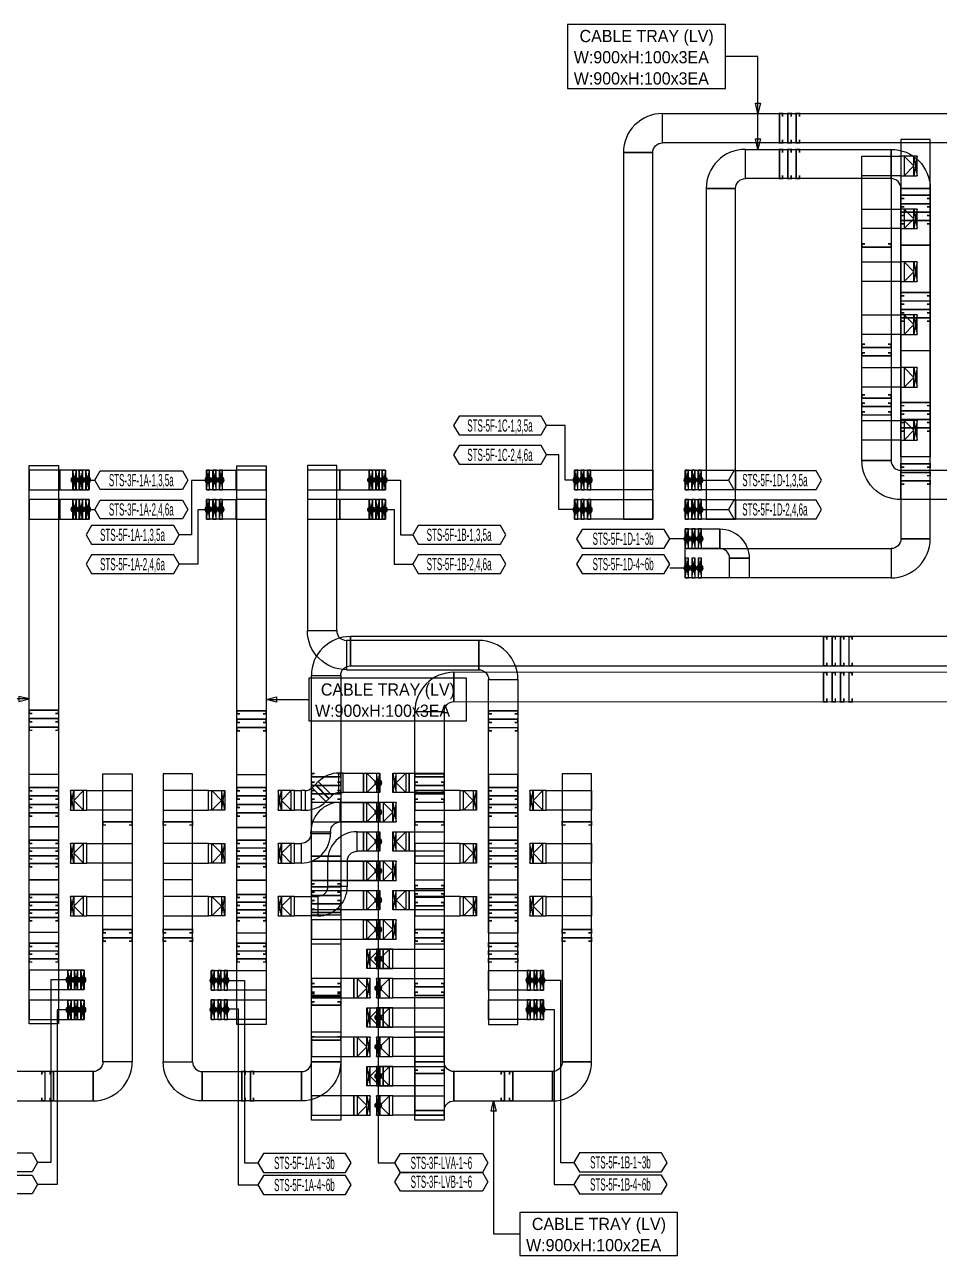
# Model space of a CAD drawing. Header units: millimetres. Extents: x 33932 to 374132, y 182625 to 847314.
# Drawn here: x 130976 to 159053, y 464664 to 502432 of the extents above; entities that cross this region are included whole.
import ezdxf
from ezdxf.enums import TextEntityAlignment as Align

# ---------------------------------------------------------------- set-up
doc = ezdxf.new("R2010")
doc.units = ezdxf.units.MM
doc.header["$LTSCALE"] = 150
for name, color, linetype in [('------00 Switch Gear_Number', 1, 'Continuous'), ('-----26 Electrical Cable Tray_HV_N', 30, 'Continuous'), ('-----26 Electrical Cable Tray_LV_STS1', 3, 'Continuous'), ('-----26 Electrical Cable Tray_LV_STS2', 2, 'Continuous'), ('-----26 Electrical Cable Tray_LV_STS3', 151, 'Continuous'), ('-----26 Electrical Cable Tray_LV_STSPDU_A', 181, 'Continuous'), ('-----26 Electrical Cable Tray_LV_STSPDU_B', 41, 'Continuous'), ('-----99 Cable Schedule', 2, 'Continuous')]:
    doc.layers.add(name, color=color, linetype=linetype)
doc.styles.add('ELEC', font='')
doc.styles.get('ELEC').set_extended_font_data('Dotum')

# ---------------------------------------------------------------- blocks, each defined once
blk = doc.blocks.new('A$C9a0ab699')
h = blk.add_hatch(color=0)
edge = h.paths.add_edge_path()
edge.add_arc((64, 64), 64, 720, 1080, ccw=False)
at = {"color": 0}
blk.add_circle((64, 64), 64, dxfattribs=at)
blk = doc.blocks.new('A$495596483691')
at = {"color": 0}
for p, q in [((100, 600), (0, 600)), ((0, 600), (0, 0)), ((500, 600), (100, 600)), ((500, 0), (500, 600)), ((0, 0), (100, 0)), ((100, 0), (500, 0))]:
    blk.add_line(p, q, dxfattribs=at)
at = {"color": 8}
for p, q in [((400, 300), (100, 600)), ((100, 600), (100, 0)), ((400, 0), (400, 600)), ((400, 600), (500, 0)), ((500, 600), (400, 0)), ((400, 300), (100, 0))]:
    blk.add_line(p, q, dxfattribs=at)
blk = doc.blocks.new('A$C67AE3E09')
at = {"layer": '-----26 Electrical Cable Tray_LV_STS3'}
for p, q in [((424, 850), (0, 425)), ((89, 337), (513, 761)), ((513, 761), (424, 850)), ((0, 425), (89, 337)), ((176, 125), (776, 125)), ((176, 125), (176, 0)), ((776, 0), (776, 125)), ((176, 0), (776, 0))]:
    blk.add_line(p, q, dxfattribs=at)
for radius, end in [(900, 44.9921), (300, 44.9385)]:
    blk.add_arc((-124, 125), radius, 0, end, dxfattribs=at)

msp = doc.modelspace()

# ---------------------------------------------------------------- linework, layer by layer
at = {"layer": '------00 Switch Gear_Number'}
for p, q in [((141829, 479165, 0), (141829, 467501, 0)), ((141829, 467501, 0), (142341, 467501, 0))]:
    msp.add_line(p, q, dxfattribs=at)
at = {"layer": '-----26 Electrical Cable Tray_HV_N', "color": 1}
msp.add_lwpolyline([(147638, 502432), (147638, 500467), (152484, 500467), (152484, 502432)], close=True, dxfattribs=at)
msp.add_lwpolyline([(153484, 499705), (153404, 500025), (153564, 500025), (153484, 499705), (153484, 501450), (152484, 501450)], dxfattribs=at)
at = {"layer": '-----26 Electrical Cable Tray_HV_N', "color": 1, "elevation": 0}
for points in [[(153484, 498605), (153404, 498925), (153564, 498925), (153484, 498605), (153484, 501450)], [(131116, 481738), (130796, 481818), (130796, 481658), (131116, 481738), (129810, 481738)], [(138392, 481721), (138712, 481801), (138712, 481641), (138392, 481721), (139697, 481721)], [(145372, 469405), (145452, 469085), (145292, 469085), (145372, 469405), (145372, 465321), (146174, 465321)]]:
    msp.add_lwpolyline(points, dxfattribs=at)
for points in [[(139697, 482378), (139697, 481063), (144543, 481063), (144543, 482378)], [(146174, 465979), (146174, 464664), (151020, 464664), (151020, 465979)]]:
    msp.add_lwpolyline(points, close=True, dxfattribs=at)
at = {"layer": '-----26 Electrical Cable Tray_LV_STS1', "elevation": 0}
for points in [[(150254, 498505), (150254, 498505, -0.414214), (150554, 498805), (150554, 498805), (150554, 499705, 0.414214), (149354, 498505)], [(150254, 498505), (150254, 498505, -0.414214), (150554, 498805), (150554, 498805), (150554, 499705, 0.414214), (149354, 498505)], [(150254, 498505), (150254, 498505, -0.414214), (150554, 498805), (150554, 498805), (150554, 499705, 0.414214), (149354, 498505)], [(152797, 497405), (152797, 497405, -0.414214), (153097, 497705), (153097, 497705), (153097, 498605, 0.414214), (151897, 497405)], [(152797, 497405), (152797, 497405, -0.414214), (153097, 497705), (153097, 497705), (153097, 498605, 0.414214), (151897, 497405)], [(152797, 497405), (152797, 497405, -0.414214), (153097, 497705), (153097, 497705), (153097, 498605, 0.414214), (151897, 497405)], [(157872, 497405), (157872, 497405, 0.414214), (157572, 497705), (157572, 497705), (157572, 498605, -0.414214), (158772, 497405)], [(157872, 497405), (157872, 497405, 0.414214), (157572, 497705), (157572, 497705), (157572, 498605, -0.414214), (158772, 497405)], [(157872, 497405), (157872, 497405, 0.414214), (157572, 497705), (157572, 497705), (157572, 498605, -0.414214), (158772, 497405)], [(140554, 483837), (140554, 483837, 0.414214), (140854, 483537), (140854, 483537), (140854, 482637, -0.414214), (139654, 483837)], [(140554, 483837), (140554, 483837, 0.414214), (140854, 483537), (140854, 483537), (140854, 482637, -0.414214), (139654, 483837)], [(140554, 483837), (140554, 483837, 0.414214), (140854, 483537), (140854, 483537), (140854, 482637, -0.414214), (139654, 483837)], [(144917, 482637), (144917, 482637, -0.414214), (145217, 482337), (145217, 482337), (146117, 482337, 0.414214), (144917, 483537)], [(144917, 482637), (144917, 482637, -0.414214), (145217, 482337), (145217, 482337), (146117, 482337, 0.414214), (144917, 483537)], [(144917, 482637), (144917, 482637, -0.414214), (145217, 482337), (145217, 482337), (146117, 482337, 0.414214), (144917, 483537)]]:
    msp.add_lwpolyline(points, format="xyb", close=True, dxfattribs=at)
at = {"layer": '-----26 Electrical Cable Tray_LV_STS1'}
msp.add_lwpolyline([(159309, 499705), (159309, 498805), (150554, 498805), (150554, 499705)], close=True, dxfattribs=at)
msp.add_lwpolyline([(159309, 499705), (159309, 498805), (150554, 498805), (150554, 499705)], close=True, dxfattribs=at)
msp.add_lwpolyline([(159309, 499705), (159309, 498805), (150554, 498805), (150554, 499705)], close=True, dxfattribs=at)
at = {"layer": '-----26 Electrical Cable Tray_LV_STS1', "ltscale": 7.5, "const_width": 50}
msp.add_lwpolyline([(154242, 499605), (154242, 499705), (154142, 499705), (154142, 498805), (154242, 498805), (154242, 498905)], dxfattribs=at)
at = {"layer": '-----26 Electrical Cable Tray_LV_STS1', "ltscale": 7.5, "const_width": 50, "elevation": 0}
for points in [[(154502, 499605), (154502, 499705), (154402, 499705), (154402, 498805), (154502, 498805), (154502, 498905)], [(154761, 499605), (154761, 499705), (154661, 499705), (154661, 498805), (154761, 498805), (154761, 498905)], [(154242, 498505), (154242, 498605), (154142, 498605), (154142, 497705), (154242, 497705), (154242, 497805)], [(154502, 498505), (154502, 498605), (154402, 498605), (154402, 497705), (154502, 497705), (154502, 497805)], [(154761, 498505), (154761, 498605), (154661, 498605), (154661, 497705), (154761, 497705), (154761, 497805)], [(158672, 497096), (158772, 497096), (158772, 497196), (157872, 497196), (157872, 497096), (157972, 497096)], [(158672, 496837), (158772, 496837), (158772, 496937), (157872, 496937), (157872, 496837), (157972, 496837)], [(158672, 496577), (158772, 496577), (158772, 496677), (157872, 496677), (157872, 496577), (157972, 496577)], [(158672, 494111), (158772, 494111), (158772, 494211), (157872, 494211), (157872, 494111), (157972, 494111)], [(158672, 493851), (158772, 493851), (158772, 493951), (157872, 493951), (157872, 493851), (157972, 493851)], [(158672, 490739), (158772, 490739), (158772, 490839), (157872, 490839), (157872, 490739), (157972, 490739)], [(131916, 481295), (132016, 481295), (132016, 481395), (131116, 481395), (131116, 481295), (131216, 481295)], [(138292, 481279), (138392, 481279), (138392, 481379), (137492, 481379), (137492, 481279), (137592, 481279)], [(146017, 481278), (146117, 481278), (146117, 481378), (145217, 481378), (145217, 481278), (145317, 481278)], [(131916, 481036), (132016, 481036), (132016, 481136), (131116, 481136), (131116, 481036), (131216, 481036)], [(131916, 480776), (132016, 480776), (132016, 480876), (131116, 480876), (131116, 480776), (131216, 480776)], [(138292, 481019), (138392, 481019), (138392, 481119), (137492, 481119), (137492, 481019), (137592, 481019)], [(138292, 480759), (138392, 480759), (138392, 480859), (137492, 480859), (137492, 480759), (137592, 480759)], [(146017, 481018), (146117, 481018), (146117, 481118), (145217, 481118), (145217, 481018), (145317, 481018)], [(146017, 480758), (146117, 480758), (146117, 480858), (145217, 480858), (145217, 480758), (145317, 480758)], [(131916, 478664), (132016, 478664), (132016, 478764), (131116, 478764), (131116, 478664), (131216, 478664)], [(131916, 478404), (132016, 478404), (132016, 478504), (131116, 478504), (131116, 478404), (131216, 478404)], [(138292, 478664), (138392, 478664), (138392, 478764), (137492, 478764), (137492, 478664), (137592, 478664)], [(138292, 478404), (138392, 478404), (138392, 478504), (137492, 478504), (137492, 478404), (137592, 478404)], [(146017, 478664), (146117, 478664), (146117, 478764), (145217, 478764), (145217, 478664), (145317, 478664)], [(146017, 478404), (146117, 478404), (146117, 478504), (145217, 478504), (145217, 478404), (145317, 478404)], [(131916, 478144), (132016, 478144), (132016, 478244), (131116, 478244), (131116, 478144), (131216, 478144)], [(138292, 478144), (138392, 478144), (138392, 478244), (137492, 478244), (137492, 478144), (137592, 478144)], [(146017, 478144), (146117, 478144), (146117, 478244), (145217, 478244), (145217, 478144), (145317, 478144)], [(131916, 476828), (132016, 476828), (132016, 476928), (131116, 476928), (131116, 476828), (131216, 476828)], [(131916, 476591), (132016, 476591), (132016, 476691), (131116, 476691), (131116, 476591), (131216, 476591)], [(138292, 476828), (138392, 476828), (138392, 476928), (137492, 476928), (137492, 476828), (137592, 476828)], [(138292, 476591), (138392, 476591), (138392, 476691), (137492, 476691), (137492, 476591), (137592, 476591)], [(146017, 476828), (146117, 476828), (146117, 476928), (145217, 476928), (145217, 476828), (145317, 476828)], [(146017, 476591), (146117, 476591), (146117, 476691), (145217, 476691), (145217, 476591), (145317, 476591)], [(131916, 474931), (132016, 474931), (132016, 475031), (131116, 475031), (131116, 474931), (131216, 474931)], [(138292, 474931), (138392, 474931), (138392, 475031), (137492, 475031), (137492, 474931), (137592, 474931)], [(146017, 474931), (146117, 474931), (146117, 475031), (145217, 475031), (145217, 474931), (145317, 474931)]]:
    msp.add_lwpolyline(points, dxfattribs=at)
at = {"layer": '-----26 Electrical Cable Tray_LV_STS1', "elevation": 0}
for points in [[(157572, 498605), (157572, 497705), (153097, 497705), (153097, 498605)], [(157572, 498605), (157572, 497705), (153097, 497705), (153097, 498605)], [(157572, 498605), (157572, 497705), (153097, 497705), (153097, 498605)], [(150254, 498505), (149354, 498505), (149354, 487255), (150254, 487255)], [(150254, 498505), (149354, 498505), (149354, 487255), (150254, 487255)], [(150254, 498505), (149354, 498505), (149354, 487255), (150254, 487255)], [(152797, 497405), (151897, 497405), (151897, 487255), (152797, 487255)], [(152797, 497405), (151897, 497405), (151897, 487255), (152797, 487255)], [(152797, 497405), (151897, 497405), (151897, 487255), (152797, 487255)], [(157872, 495665), (158772, 495665), (158772, 497405), (157872, 497405)], [(157872, 497405), (158772, 497405), (158772, 489173), (157872, 489173)], [(157872, 497405), (158772, 497405), (158772, 492417), (157872, 492417)], [(131116, 488905), (132016, 488905), (132016, 474570), (131116, 474570)], [(131116, 488905), (132016, 488905), (132016, 477814), (131116, 477814)], [(131116, 488905), (132016, 488905), (132016, 476192), (131116, 476192)], [(132054, 488155), (132054, 488755), (131116, 488755), (131116, 488155)], [(132054, 488155), (132054, 488755), (131116, 488755), (131116, 488155)], [(132054, 488155), (132054, 488755), (131116, 488755), (131116, 488155)], [(132954, 488155), (132954, 488755), (132054, 488755), (132054, 488155)], [(132754, 488155), (132754, 488755), (132054, 488755), (132054, 488155)], [(132554, 488155), (132554, 488755), (132054, 488755), (132054, 488155)], [(132454, 488155), (132454, 488755), (132554, 488755), (132554, 488155)], [(132654, 488155), (132654, 488755), (132754, 488755), (132754, 488155)], [(132854, 488155), (132854, 488755), (132954, 488755), (132954, 488155)], [(136554, 488155), (136554, 488755), (137454, 488755), (137454, 488155)], [(136654, 488155), (136654, 488755), (136554, 488755), (136554, 488155)], [(136854, 488155), (136854, 488755), (136754, 488755), (136754, 488155)], [(136754, 488155), (136754, 488755), (137454, 488755), (137454, 488155)], [(137054, 488155), (137054, 488755), (136954, 488755), (136954, 488155)], [(136954, 488155), (136954, 488755), (137454, 488755), (137454, 488155)], [(138392, 488155), (138392, 488755), (137454, 488755), (137454, 488155)], [(138392, 488155), (138392, 488755), (137454, 488755), (137454, 488155)], [(138392, 488155), (138392, 488755), (137454, 488755), (137454, 488155)], [(137492, 488888), (138392, 488888), (138392, 474554), (137492, 474554)], [(137492, 488888), (138392, 488888), (138392, 477798), (137492, 477798)], [(137492, 488888), (138392, 488888), (138392, 476176), (137492, 476176)], [(139654, 483837), (140554, 483837), (140554, 488905), (139654, 488905)], [(139654, 483837), (140554, 483837), (140554, 488905), (139654, 488905)], [(139654, 483837), (140554, 483837), (140554, 488905), (139654, 488905)], [(140654, 488155), (140654, 488755), (139654, 488755), (139654, 488155)], [(140654, 488155), (140654, 488755), (139654, 488755), (139654, 488155)], [(140654, 488155), (140654, 488755), (139654, 488755), (139654, 488155)], [(142054, 488155), (142054, 488755), (140654, 488755), (140654, 488155)], [(141854, 488155), (141854, 488755), (140654, 488755), (140654, 488155)], [(141654, 488155), (141654, 488755), (140654, 488755), (140654, 488155)], [(141554, 488155), (141554, 488755), (141654, 488755), (141654, 488155)], [(141754, 488155), (141754, 488755), (141854, 488755), (141854, 488155)], [(141954, 488155), (141954, 488755), (142054, 488755), (142054, 488155)], [(147854, 488155), (147854, 488755), (150254, 488755), (150254, 488155)], [(147954, 488155), (147954, 488755), (147854, 488755), (147854, 488155)], [(148154, 488155), (148154, 488755), (148054, 488755), (148054, 488155)], [(148054, 488155), (148054, 488755), (150254, 488755), (150254, 488155)], [(148354, 488155), (148354, 488755), (148254, 488755), (148254, 488155)], [(148254, 488155), (148254, 488755), (150254, 488755), (150254, 488155)], [(151254, 488155), (151254, 488755), (152797, 488755), (152797, 488155)], [(151354, 488155), (151354, 488755), (151254, 488755), (151254, 488155)], [(151554, 488155), (151554, 488755), (151454, 488755), (151454, 488155)], [(151454, 488155), (151454, 488755), (152797, 488755), (152797, 488155)], [(151754, 488155), (151754, 488755), (151654, 488755), (151654, 488155)], [(151654, 488155), (151654, 488755), (152797, 488755), (152797, 488155)], [(132054, 487255), (132054, 487855), (131116, 487855), (131116, 487255)], [(132054, 487255), (132054, 487855), (131116, 487855), (131116, 487255)], [(132054, 487255), (132054, 487855), (131116, 487855), (131116, 487255)], [(132954, 487255), (132954, 487855), (132054, 487855), (132054, 487255)], [(132754, 487255), (132754, 487855), (132054, 487855), (132054, 487255)], [(132554, 487255), (132554, 487855), (132054, 487855), (132054, 487255)], [(132454, 487255), (132454, 487855), (132554, 487855), (132554, 487255)], [(132654, 487255), (132654, 487855), (132754, 487855), (132754, 487255)], [(132854, 487255), (132854, 487855), (132954, 487855), (132954, 487255)], [(136554, 487255), (136554, 487855), (137454, 487855), (137454, 487255)], [(136654, 487255), (136654, 487855), (136554, 487855), (136554, 487255)], [(136854, 487255), (136854, 487855), (136754, 487855), (136754, 487255)], [(136754, 487255), (136754, 487855), (137454, 487855), (137454, 487255)], [(137054, 487255), (137054, 487855), (136954, 487855), (136954, 487255)], [(136954, 487255), (136954, 487855), (137454, 487855), (137454, 487255)], [(138392, 487255), (138392, 487855), (137454, 487855), (137454, 487255)], [(138392, 487255), (138392, 487855), (137454, 487855), (137454, 487255)], [(138392, 487255), (138392, 487855), (137454, 487855), (137454, 487255)], [(140654, 487255), (140654, 487855), (139654, 487855), (139654, 487255)], [(140654, 487255), (140654, 487855), (139654, 487855), (139654, 487255)], [(140654, 487255), (140654, 487855), (139654, 487855), (139654, 487255)], [(142054, 487255), (142054, 487855), (140654, 487855), (140654, 487255)], [(141854, 487255), (141854, 487855), (140654, 487855), (140654, 487255)], [(141654, 487255), (141654, 487855), (140654, 487855), (140654, 487255)], [(141554, 487255), (141554, 487855), (141654, 487855), (141654, 487255)], [(141754, 487255), (141754, 487855), (141854, 487855), (141854, 487255)], [(141954, 487255), (141954, 487855), (142054, 487855), (142054, 487255)], [(147854, 487255), (147854, 487855), (150254, 487855), (150254, 487255)], [(147954, 487255), (147954, 487855), (147854, 487855), (147854, 487255)], [(148154, 487255), (148154, 487855), (148054, 487855), (148054, 487255)], [(148054, 487255), (148054, 487855), (150254, 487855), (150254, 487255)], [(148354, 487255), (148354, 487855), (148254, 487855), (148254, 487255)], [(148254, 487255), (148254, 487855), (150254, 487855), (150254, 487255)], [(151254, 487255), (151254, 487855), (152797, 487855), (152797, 487255)], [(151354, 487255), (151354, 487855), (151254, 487855), (151254, 487255)], [(151554, 487255), (151554, 487855), (151454, 487855), (151454, 487255)], [(151454, 487255), (151454, 487855), (152797, 487855), (152797, 487255)], [(151754, 487255), (151754, 487855), (151654, 487855), (151654, 487255)], [(151654, 487255), (151654, 487855), (152797, 487855), (152797, 487255)], [(140854, 483537), (140854, 482637), (144917, 482637), (144917, 483537)], [(140854, 483537), (140854, 482637), (144917, 482637), (144917, 483537)], [(140854, 483537), (140854, 482637), (144917, 482637), (144917, 483537)], [(145217, 482337), (146117, 482337), (146117, 474553), (145217, 474553)], [(145217, 482337), (146117, 482337), (146117, 477797), (145217, 477797)], [(145217, 482337), (146117, 482337), (146117, 476175), (145217, 476175)]]:
    msp.add_lwpolyline(points, close=True, dxfattribs=at)
for points in [[(132554, 488155), (132454, 488755)], [(132554, 488755), (132454, 488155)], [(132754, 488155), (132654, 488755)], [(132754, 488755), (132654, 488155)], [(132954, 488155), (132854, 488755)], [(132954, 488755), (132854, 488155)], [(136554, 488155), (136654, 488755)], [(136554, 488755), (136654, 488155)], [(136754, 488155), (136854, 488755)], [(136754, 488755), (136854, 488155)], [(136954, 488155), (137054, 488755)], [(136954, 488755), (137054, 488155)], [(141654, 488155), (141554, 488755)], [(141654, 488755), (141554, 488155)], [(141854, 488155), (141754, 488755)], [(141854, 488755), (141754, 488155)], [(142054, 488155), (141954, 488755)], [(142054, 488755), (141954, 488155)], [(147854, 488155), (147954, 488755)], [(147854, 488755), (147954, 488155)], [(148054, 488155), (148154, 488755)], [(148054, 488755), (148154, 488155)], [(148254, 488155), (148354, 488755)], [(148254, 488755), (148354, 488155)], [(151254, 488155), (151354, 488755)], [(151254, 488755), (151354, 488155)], [(151454, 488155), (151554, 488755)], [(151454, 488755), (151554, 488155)], [(151654, 488155), (151754, 488755)], [(151654, 488755), (151754, 488155)], [(132554, 487255), (132454, 487855)], [(132554, 487855), (132454, 487255)], [(132754, 487255), (132654, 487855)], [(132754, 487855), (132654, 487255)], [(132954, 487255), (132854, 487855)], [(132954, 487855), (132854, 487255)], [(136554, 487255), (136654, 487855)], [(136554, 487855), (136654, 487255)], [(136754, 487255), (136854, 487855)], [(136754, 487855), (136854, 487255)], [(136954, 487255), (137054, 487855)], [(136954, 487855), (137054, 487255)], [(141654, 487255), (141554, 487855)], [(141654, 487855), (141554, 487255)], [(141854, 487255), (141754, 487855)], [(141854, 487855), (141754, 487255)], [(142054, 487255), (141954, 487855)], [(142054, 487855), (141954, 487255)], [(147854, 487255), (147954, 487855)], [(147854, 487855), (147954, 487255)], [(148054, 487255), (148154, 487855)], [(148054, 487855), (148154, 487255)], [(148254, 487255), (148354, 487855)], [(148254, 487855), (148354, 487255)], [(151254, 487255), (151354, 487855)], [(151254, 487855), (151354, 487255)], [(151454, 487255), (151554, 487855)], [(151454, 487855), (151554, 487255)], [(151654, 487255), (151754, 487855)], [(151654, 487855), (151754, 487255)]]:
    msp.add_lwpolyline(points, dxfattribs=at)
at = {"layer": '-----26 Electrical Cable Tray_LV_STS2', "elevation": 0}
for points in [[(157872, 486655), (158772, 486655), (158772, 498905), (157872, 498905)], [(157872, 486655), (158772, 486655), (158772, 495661), (157872, 495661)], [(157872, 486655), (158772, 486655), (158772, 492417), (157872, 492417)], [(151254, 486955), (152315, 486955), (152315, 486355), (151254, 486355)], [(151354, 486355), (151354, 486955), (151254, 486955), (151254, 486355)], [(151254, 486955), (152315, 486955), (152315, 486355), (151254, 486355)], [(151254, 486955), (152315, 486955), (152315, 486355), (151254, 486355)], [(151554, 486355), (151554, 486955), (151454, 486955), (151454, 486355)], [(151754, 486355), (151754, 486955), (151654, 486955), (151654, 486355)], [(157572, 486355), (157572, 485455), (151254, 485455), (151254, 486355)], [(157572, 486355), (157572, 485455), (151254, 485455), (151254, 486355)], [(157572, 486355), (157572, 485455), (151254, 485455), (151254, 486355)], [(151354, 485455), (151354, 486055), (151254, 486055), (151254, 485455)], [(151554, 485455), (151554, 486055), (151454, 486055), (151454, 485455)], [(151754, 485455), (151754, 486055), (151654, 486055), (151654, 485455)], [(152615, 485455), (152615, 486055), (153215, 486055), (153215, 485455)], [(152615, 485455), (152615, 486055), (153215, 486055), (153215, 485455)], [(152615, 485455), (152615, 486055), (153215, 486055), (153215, 485455)], [(131116, 479436), (132016, 479436), (132016, 471769), (131116, 471769)], [(137492, 479420), (138392, 479420), (138392, 471752), (137492, 471752)], [(146117, 479420), (145217, 479420), (145217, 471752), (146117, 471752)], [(131116, 477814), (132016, 477814), (132016, 471770), (131116, 471770)], [(137492, 477798), (138392, 477798), (138392, 471754), (137492, 471754)], [(146117, 477798), (145217, 477798), (145217, 471754), (146117, 471754)], [(131116, 476192), (132016, 476192), (132016, 471769), (131116, 471769)], [(137492, 476176), (138392, 476176), (138392, 471752), (137492, 471752)], [(146117, 476176), (145217, 476176), (145217, 471752), (146117, 471752)], [(132803, 473420), (131116, 473420), (131116, 472820), (132803, 472820)], [(132303, 472820), (132303, 473420), (132403, 473420), (132403, 472820)], [(132503, 472820), (132503, 473420), (132603, 473420), (132603, 472820)], [(132703, 472820), (132703, 473420), (132803, 473420), (132803, 472820)], [(136705, 473404), (138392, 473404), (138392, 472804), (136705, 472804)], [(136805, 472804), (136805, 473404), (136705, 473404), (136705, 472804)], [(137005, 472804), (137005, 473404), (136905, 473404), (136905, 472804)], [(137205, 472804), (137205, 473404), (137105, 473404), (137105, 472804)], [(146904, 472805), (145217, 472805), (145217, 473405), (146904, 473405)], [(146504, 472805), (146504, 473405), (146404, 473405), (146404, 472805)], [(146704, 472805), (146704, 473405), (146604, 473405), (146604, 472805)], [(146904, 472805), (146904, 473405), (146804, 473405), (146804, 472805)], [(132803, 472498), (131116, 472498), (131116, 471898), (132803, 471898)], [(132303, 471898), (132303, 472498), (132403, 472498), (132403, 471898)], [(132503, 471898), (132503, 472498), (132603, 472498), (132603, 471898)], [(132703, 471898), (132703, 472498), (132803, 472498), (132803, 471898)], [(136705, 472504), (138392, 472504), (138392, 471904), (136705, 471904)], [(136805, 471904), (136805, 472504), (136705, 472504), (136705, 471904)], [(137005, 471904), (137005, 472504), (136905, 472504), (136905, 471904)], [(137205, 471904), (137205, 472504), (137105, 472504), (137105, 471904)], [(146904, 471905), (145217, 471905), (145217, 472505), (146904, 472505)], [(146504, 471905), (146504, 472505), (146404, 472505), (146404, 471905)], [(146704, 471905), (146704, 472505), (146604, 472505), (146604, 471905)], [(146904, 471905), (146904, 472505), (146804, 472505), (146804, 471905)]]:
    msp.add_lwpolyline(points, close=True, dxfattribs=at)
at = {"layer": '-----26 Electrical Cable Tray_LV_STS2', "ltscale": 7.5, "const_width": 50, "elevation": 0}
for points in [[(157972, 496317), (157872, 496317), (157872, 496417), (158772, 496417), (158772, 496317), (158672, 496317)], [(157972, 493591), (157872, 493591), (157872, 493691), (158772, 493691), (158772, 493591), (158672, 493591)], [(157972, 493332), (157872, 493332), (157872, 493432), (158772, 493432), (158772, 493332), (158672, 493332)], [(157972, 490479), (157872, 490479), (157872, 490579), (158772, 490579), (158772, 490479), (158672, 490479)], [(157972, 490219), (157872, 490219), (157872, 490319), (158772, 490319), (158772, 490219), (158672, 490219)], [(157972, 489959), (157872, 489959), (157872, 490059), (158772, 490059), (158772, 489959), (158672, 489959)], [(157972, 488851), (157872, 488851), (157872, 488951), (158772, 488951), (158772, 488851), (158672, 488851)], [(157972, 488591), (157872, 488591), (157872, 488691), (158772, 488691), (158772, 488591), (158672, 488591)], [(157972, 488331), (157872, 488331), (157872, 488431), (158772, 488431), (158772, 488331), (158672, 488331)], [(131916, 478924), (132016, 478924), (132016, 479024), (131116, 479024), (131116, 478924), (131216, 478924)], [(138292, 478924), (138392, 478924), (138392, 479024), (137492, 479024), (137492, 478924), (137592, 478924)], [(146017, 478924), (146117, 478924), (146117, 479024), (145217, 479024), (145217, 478924), (145317, 478924)], [(131916, 477302), (132016, 477302), (132016, 477402), (131116, 477402), (131116, 477302), (131216, 477302)], [(138292, 477302), (138392, 477302), (138392, 477402), (137492, 477402), (137492, 477302), (137592, 477302)], [(146017, 477302), (146117, 477302), (146117, 477402), (145217, 477402), (145217, 477302), (145317, 477302)], [(131916, 477065), (132016, 477065), (132016, 477165), (131116, 477165), (131116, 477065), (131216, 477065)], [(138292, 477065), (138392, 477065), (138392, 477165), (137492, 477165), (137492, 477065), (137592, 477065)], [(146017, 477065), (146117, 477065), (146117, 477165), (145217, 477165), (145217, 477065), (145317, 477065)], [(131916, 475642), (132016, 475642), (132016, 475742), (131116, 475742), (131116, 475642), (131216, 475642)], [(131916, 475405), (132016, 475405), (132016, 475505), (131116, 475505), (131116, 475405), (131216, 475405)], [(138292, 475642), (138392, 475642), (138392, 475742), (137492, 475742), (137492, 475642), (137592, 475642)], [(138292, 475405), (138392, 475405), (138392, 475505), (137492, 475505), (137492, 475405), (137592, 475405)], [(146017, 475642), (146117, 475642), (146117, 475742), (145217, 475742), (145217, 475642), (145317, 475642)], [(146017, 475405), (146117, 475405), (146117, 475505), (145217, 475505), (145217, 475405), (145317, 475405)], [(131916, 475168), (132016, 475168), (132016, 475268), (131116, 475268), (131116, 475168), (131216, 475168)], [(138292, 475168), (138392, 475168), (138392, 475268), (137492, 475268), (137492, 475168), (137592, 475168)], [(146017, 475168), (146117, 475168), (146117, 475268), (145217, 475268), (145217, 475168), (145317, 475168)], [(131916, 474141), (132016, 474141), (132016, 474241), (131116, 474241), (131116, 474141), (131216, 474141)], [(131916, 473904), (132016, 473904), (132016, 474004), (131116, 474004), (131116, 473904), (131216, 473904)], [(138292, 474141), (138392, 474141), (138392, 474241), (137492, 474241), (137492, 474141), (137592, 474141)], [(138292, 473904), (138392, 473904), (138392, 474004), (137492, 474004), (137492, 473904), (137592, 473904)], [(146017, 474141), (146117, 474141), (146117, 474241), (145217, 474241), (145217, 474141), (145317, 474141)], [(146017, 473904), (146117, 473904), (146117, 474004), (145217, 474004), (145217, 473904), (145317, 473904)], [(131916, 473667), (132016, 473667), (132016, 473767), (131116, 473767), (131116, 473667), (131216, 473667)], [(138292, 473667), (138392, 473667), (138392, 473767), (137492, 473767), (137492, 473667), (137592, 473667)], [(146017, 473667), (146117, 473667), (146117, 473767), (145217, 473767), (145217, 473667), (145317, 473667)]]:
    msp.add_lwpolyline(points, dxfattribs=at)
at = {"layer": '-----26 Electrical Cable Tray_LV_STS2', "elevation": 0}
for points in [[(151254, 486355), (151354, 486955)], [(151254, 486955), (151354, 486355)], [(151454, 486355), (151554, 486955)], [(151454, 486955), (151554, 486355)], [(151654, 486355), (151754, 486955)], [(151654, 486955), (151754, 486355)], [(151254, 485455), (151354, 486055)], [(151254, 486055), (151354, 485455)], [(151454, 485455), (151554, 486055)], [(151454, 486055), (151554, 485455)], [(151654, 485455), (151754, 486055)], [(151654, 486055), (151754, 485455)], [(132403, 472820), (132303, 473420)], [(132403, 473420), (132303, 472820)], [(132603, 472820), (132503, 473420)], [(132603, 473420), (132503, 472820)], [(132803, 472820), (132703, 473420)], [(132803, 473420), (132703, 472820)], [(136705, 472804), (136805, 473404)], [(136705, 473404), (136805, 472804)], [(136905, 472804), (137005, 473404)], [(136905, 473404), (137005, 472804)], [(137105, 472804), (137205, 473404)], [(137105, 473404), (137205, 472804)], [(146404, 472805), (146504, 473405)], [(146404, 473405), (146504, 472805)], [(146604, 472805), (146704, 473405)], [(146604, 473405), (146704, 472805)], [(146804, 472805), (146904, 473405)], [(146804, 473405), (146904, 472805)], [(132403, 471898), (132303, 472498)], [(132403, 472498), (132303, 471898)], [(132603, 471898), (132503, 472498)], [(132603, 472498), (132503, 471898)], [(132803, 471898), (132703, 472498)], [(132803, 472498), (132703, 471898)], [(136705, 471904), (136805, 472504)], [(136705, 472504), (136805, 471904)], [(136905, 471904), (137005, 472504)], [(136905, 472504), (137005, 471904)], [(137105, 471904), (137205, 472504)], [(137105, 472504), (137205, 471904)], [(146404, 471905), (146504, 472505)], [(146404, 472505), (146504, 471905)], [(146604, 471905), (146704, 472505)], [(146604, 472505), (146704, 471905)], [(146804, 471905), (146904, 472505)], [(146804, 472505), (146904, 471905)]]:
    msp.add_lwpolyline(points, dxfattribs=at)
for points in [[(152615, 486055), (152615, 486055, 0.414214), (152315, 486355), (152315, 486355), (152315, 486955, -0.414214), (153215, 486055)], [(152615, 486055), (152615, 486055, 0.414214), (152315, 486355), (152315, 486355), (152315, 486955, -0.414214), (153215, 486055)], [(152615, 486055), (152615, 486055, 0.414214), (152315, 486355), (152315, 486355), (152315, 486955, -0.414214), (153215, 486055)], [(157872, 486655), (157872, 486655, -0.414214), (157572, 486355), (157572, 486355), (157572, 485455, 0.414214), (158772, 486655)], [(157872, 486655), (157872, 486655, -0.414214), (157572, 486355), (157572, 486355), (157572, 485455, 0.414214), (158772, 486655)], [(157872, 486655), (157872, 486655, -0.414214), (157572, 486355), (157572, 486355), (157572, 485455, 0.414214), (158772, 486655)]]:
    msp.add_lwpolyline(points, format="xyb", close=True, dxfattribs=at)
at = {"layer": '-----26 Electrical Cable Tray_LV_STS3', "elevation": 0}
for points in [[(157872, 497794), (156672, 497794), (156672, 498394), (157872, 498394)], [(157572, 498394), (157572, 489055), (156672, 489055), (156672, 498394)], [(157872, 496172), (156672, 496172), (156672, 496772), (157872, 496772)], [(157872, 494550), (156672, 494550), (156672, 495150), (157872, 495150)], [(157572, 495150), (157572, 489055), (156672, 489055), (156672, 495150)], [(157872, 492928), (156672, 492928), (156672, 493528), (157872, 493528)], [(157872, 491306), (156672, 491306), (156672, 491906), (157872, 491906)], [(157572, 491906), (157572, 489055), (156672, 489055), (156672, 491906)], [(157872, 489684), (156672, 489684), (156672, 490284), (157872, 490284)], [(161927, 487855), (157872, 487855), (157872, 488755), (161927, 488755)], [(161927, 487855), (157872, 487855), (157872, 488755), (161927, 488755)], [(161927, 487855), (157872, 487855), (157872, 488755), (161927, 488755)], [(133378, 479437), (134278, 479437), (134278, 470605), (133378, 470605)], [(136129, 479437), (135229, 479437), (135229, 470605), (136129, 470605)], [(141379, 478865), (140750, 478865), (140750, 479465), (141379, 479465)], [(142954, 479437), (143854, 479437), (143854, 471665), (142954, 471665)], [(148379, 479437), (147479, 479437), (147479, 470605), (148379, 470605)], [(134278, 478325), (132884, 478325), (132884, 478925), (134278, 478925)], [(135229, 478325), (136623, 478325), (136623, 478925), (135229, 478925)], [(139464, 478325), (139260, 478325), (139260, 478925), (139464, 478925)], [(140325, 478689), (140314, 478677), (139889, 479102), (139900, 479113)], [(142954, 478326), (144348, 478326), (144348, 478926), (142954, 478926)], [(148379, 478326), (146985, 478326), (146985, 478926), (148379, 478926)], [(141379, 477965), (140664, 477965), (140664, 478565), (141379, 478565)], [(139764, 477603), (139764, 477665), (140364, 477665), (140364, 477603)], [(141379, 477065), (141179, 477065), (141179, 477665), (141379, 477665)], [(134278, 476703), (132884, 476703), (132884, 477303), (134278, 477303)], [(135229, 476703), (136623, 476703), (136623, 477303), (135229, 477303)], [(139464, 476703), (139260, 476703), (139260, 477303), (139464, 477303)], [(142954, 476704), (144348, 476704), (144348, 477304), (142954, 477304)], [(148379, 476704), (146985, 476704), (146985, 477304), (148379, 477304)], [(139779, 476915), (140679, 476915), (140679, 470605), (139779, 470605)], [(141379, 476165), (139779, 476165), (139779, 476765), (141379, 476765)], [(140279, 475981), (140279, 476765), (140879, 476765), (140879, 475981)], [(133378, 476193), (134278, 476193), (134278, 470605), (133378, 470605)], [(136129, 476193), (135229, 476193), (135229, 470605), (136129, 470605)], [(142954, 476193), (143854, 476193), (143854, 471665), (142954, 471665)], [(148379, 476193), (147479, 476193), (147479, 470605), (148379, 470605)], [(134278, 475081), (132884, 475081), (132884, 475681), (134278, 475681)], [(135229, 475081), (136623, 475081), (136623, 475681), (135229, 475681)], [(139979, 475081), (139260, 475081), (139260, 475681), (139979, 475681)], [(141379, 475265), (139779, 475265), (139779, 475865), (141379, 475865)], [(142954, 475082), (144348, 475082), (144348, 475682), (142954, 475682)], [(148379, 475082), (146985, 475082), (146985, 475682), (148379, 475682)], [(139779, 475115), (140679, 475115), (140679, 470605), (139779, 470605)], [(139779, 474365), (141379, 474365), (141379, 474965), (139779, 474965)], [(143854, 473465), (142279, 473465), (142279, 474065), (143854, 474065)], [(143854, 472565), (142279, 472565), (142279, 473165), (143854, 473165)], [(143854, 471665), (142279, 471665), (142279, 472265), (143854, 472265)], [(143854, 470765), (142279, 470765), (142279, 471365), (143854, 471365)], [(143854, 471365), (142954, 471365), (142954, 470605), (143854, 470605)], [(143854, 471365), (142954, 471365), (142954, 470605), (143854, 470605)], [(133078, 469405), (133078, 470305), (130028, 470305), (130028, 469405)], [(133078, 469405), (133078, 470305), (130028, 470305), (130028, 469405)], [(136429, 469405), (136429, 470305), (139479, 470305), (139479, 469405)], [(136429, 469405), (136429, 470305), (139479, 470305), (139479, 469405)], [(143854, 469865), (142279, 469865), (142279, 470465), (143854, 470465)], [(147179, 469405), (147179, 470305), (144154, 470305), (144154, 469405)], [(147179, 469405), (147179, 470305), (144154, 470305), (144154, 469405)], [(143854, 468965), (142279, 468965), (142279, 469565), (143854, 469565)], [(143854, 469105), (142954, 469105), (142954, 468965), (143854, 468965)], [(143854, 469105), (142954, 469105), (142954, 468965), (143854, 468965)]]:
    msp.add_lwpolyline(points, close=True, dxfattribs=at)
at = {"layer": '-----26 Electrical Cable Tray_LV_STS3', "ltscale": 7.5, "const_width": 50, "elevation": 0}
for points in [[(157472, 495703), (157572, 495703), (157572, 495603), (156672, 495603), (156672, 495703), (156772, 495703)], [(157472, 492624), (157572, 492624), (157572, 492524), (156672, 492524), (156672, 492624), (156772, 492624)], [(157472, 492364), (157572, 492364), (157572, 492264), (156672, 492264), (156672, 492364), (156772, 492364)], [(157472, 491073), (157572, 491073), (157572, 490973), (156672, 490973), (156672, 491073), (156772, 491073)], [(157472, 490813), (157572, 490813), (157572, 490713), (156672, 490713), (156672, 490813), (156772, 490813)], [(157472, 490553), (157572, 490553), (157572, 490453), (156672, 490453), (156672, 490553), (156772, 490553)], [(134178, 477871), (134278, 477871), (134278, 477971), (133378, 477971), (133378, 477871), (133478, 477871)], [(135329, 477871), (135229, 477871), (135229, 477971), (136129, 477971), (136129, 477871), (136029, 477871)], [(143054, 477871), (142954, 477871), (142954, 477971), (143854, 477971), (143854, 477871), (143754, 477871)], [(147579, 477871), (147479, 477871), (147479, 477971), (148379, 477971), (148379, 477871), (148279, 477871)], [(139879, 476070), (139779, 476070), (139779, 475970), (140679, 475970), (140679, 476070), (140579, 476070)], [(134178, 474564), (134278, 474564), (134278, 474664), (133378, 474664), (133378, 474564), (133478, 474564)], [(134178, 474305), (134278, 474305), (134278, 474405), (133378, 474405), (133378, 474305), (133478, 474305)], [(135329, 474564), (135229, 474564), (135229, 474664), (136129, 474664), (136129, 474564), (136029, 474564)], [(135329, 474305), (135229, 474305), (135229, 474405), (136129, 474405), (136129, 474305), (136029, 474305)], [(143054, 474564), (142954, 474564), (142954, 474664), (143854, 474664), (143854, 474564), (143754, 474564)], [(143054, 474305), (142954, 474305), (142954, 474405), (143854, 474405), (143854, 474305), (143754, 474305)], [(147579, 474564), (147479, 474564), (147479, 474664), (148379, 474664), (148379, 474564), (148279, 474564)], [(147579, 474305), (147479, 474305), (147479, 474405), (148379, 474405), (148379, 474305), (148279, 474305)], [(139879, 472702), (139779, 472702), (139779, 472602), (140679, 472602), (140679, 472702), (140579, 472702)], [(139879, 472443), (139779, 472443), (139779, 472343), (140679, 472343), (140679, 472443), (140579, 472443)], [(131502, 470205), (131502, 470305), (131602, 470305), (131602, 469405), (131502, 469405), (131502, 469505)], [(131761, 470205), (131761, 470305), (131861, 470305), (131861, 469405), (131761, 469405), (131761, 469505)], [(137746, 470205), (137746, 470305), (137646, 470305), (137646, 469405), (137746, 469405), (137746, 469505)], [(138005, 470205), (138005, 470305), (137905, 470305), (137905, 469405), (138005, 469405), (138005, 469505)], [(145602, 470205), (145602, 470305), (145702, 470305), (145702, 469405), (145602, 469405), (145602, 469505)], [(145862, 470205), (145862, 470305), (145962, 470305), (145962, 469405), (145862, 469405), (145862, 469505)]]:
    msp.add_lwpolyline(points, dxfattribs=at)
at = {"layer": '-----26 Electrical Cable Tray_LV_STS3', "elevation": 0}
for points in [[(157572, 489055), (157572, 489055, 0.414214), (157872, 488755), (157872, 488755), (157872, 487855, -0.414214), (156672, 489055)], [(157572, 489055), (157572, 489055, 0.414214), (157872, 488755), (157872, 488755), (157872, 487855, -0.414214), (156672, 489055)], [(157572, 489055), (157572, 489055, 0.414214), (157872, 488755), (157872, 488755), (157872, 487855, -0.414214), (156672, 489055)], [(140364, 477665), (140364, 477665, -0.414214), (140664, 477965), (140664, 477965), (140664, 478565, 0.414214), (139764, 477665)], [(139764, 477603), (139764, 477603, -0.414214), (139464, 477303), (139464, 477303), (139464, 476703, 0.414214), (140364, 477603)], [(140879, 476765), (140879, 476765, -0.414214), (141179, 477065), (141179, 477065), (141179, 477665, 0.414214), (140279, 476765)], [(140279, 475981), (140279, 475981, -0.414214), (139979, 475681), (139979, 475681), (139979, 475081, 0.414214), (140879, 475981)], [(133378, 470605), (133378, 470605, -0.414214), (133078, 470305), (133078, 470305), (133078, 469405, 0.414214), (134278, 470605)], [(133378, 470605), (133378, 470605, -0.414214), (133078, 470305), (133078, 470305), (133078, 469405, 0.414214), (134278, 470605)], [(136129, 470605), (136129, 470605, 0.414214), (136429, 470305), (136429, 470305), (136429, 469405, -0.414214), (135229, 470605)], [(136129, 470605), (136129, 470605, 0.414214), (136429, 470305), (136429, 470305), (136429, 469405, -0.414214), (135229, 470605)], [(139479, 470305), (139479, 470305, 0.414214), (139779, 470605), (139779, 470605), (140679, 470605, -0.414214), (139479, 469405)], [(139479, 470305), (139479, 470305, 0.414214), (139779, 470605), (139779, 470605), (140679, 470605, -0.414214), (139479, 469405)], [(143854, 470605), (142954, 470605), (142954, 470605), (142954, 469105), (143854, 469105, -0.414214), (144154, 469405), (144154, 470305), (144154, 470305, -0.414214)], [(143854, 470605), (142954, 470605), (142954, 470605), (142954, 469105), (143854, 469105, -0.414214), (144154, 469405), (144154, 470305), (144154, 470305, -0.414214)], [(147479, 470605), (147479, 470605, -0.414214), (147179, 470305), (147179, 470305), (147179, 469405, 0.414214), (148379, 470605)], [(147479, 470605), (147479, 470605, -0.414214), (147179, 470305), (147179, 470305), (147179, 469405, 0.414214), (148379, 470605)]]:
    msp.add_lwpolyline(points, format="xyb", close=True, dxfattribs=at)
at = {"layer": '-----26 Electrical Cable Tray_LV_STSPDU_A', "elevation": 0}
msp.add_lwpolyline([(140677, 482455), (140677, 482455, -0.414214), (140977, 482755), (140977, 482755), (140977, 483655, 0.414214), (139777, 482455)], format="xyb", close=True, dxfattribs=at)
msp.add_lwpolyline([(140677, 482455), (140677, 482455, -0.414214), (140977, 482755), (140977, 482755), (140977, 483655, 0.414214), (139777, 482455)], format="xyb", close=True, dxfattribs=at)
msp.add_lwpolyline([(140677, 482455), (140677, 482455, -0.414214), (140977, 482755), (140977, 482755), (140977, 483655, 0.414214), (139777, 482455)], format="xyb", close=True, dxfattribs=at)
msp.add_lwpolyline([(140677, 482455), (140677, 482455, -0.414214), (140977, 482755), (140977, 482755), (140977, 483655, 0.414214), (139777, 482455)], format="xyb", close=True, dxfattribs=at)
for points in [[(140977, 483657), (140977, 482757), (166980, 482755), (166980, 483655)], [(140977, 483657), (140977, 482757), (166980, 482755), (166980, 483655)], [(140977, 483655), (140977, 482755), (166980, 482755), (166980, 483655)], [(140977, 483655), (140977, 482755), (166980, 482755), (166980, 483655)], [(140677, 474215), (139777, 474215), (139777, 482455), (140677, 482455)], [(140677, 471515), (139777, 471515), (139777, 482455), (140677, 482455)], [(140679, 468815), (139779, 468815), (139779, 482455), (140679, 482455)], [(140679, 476915), (139779, 476915), (139779, 482455), (140679, 482455)], [(139779, 477965), (141879, 477965), (141879, 478565), (139779, 478565)], [(139779, 476165), (141879, 476165), (141879, 476765), (139779, 476765)], [(139779, 474365), (141879, 474365), (141879, 474965), (139779, 474965)], [(139777, 472565), (141079, 472565), (141079, 473165), (139777, 473165)], [(139777, 470765), (141079, 470765), (141079, 471365), (139777, 471365)], [(139777, 468965), (141079, 468965), (141079, 469565), (139777, 469565)]]:
    msp.add_lwpolyline(points, close=True, dxfattribs=at)
at = {"layer": '-----26 Electrical Cable Tray_LV_STSPDU_A', "ltscale": 7.5, "const_width": 50, "elevation": 0}
for points in [[(155600, 483555), (155600, 483655), (155500, 483655), (155500, 482755), (155600, 482755), (155600, 482855)], [(155859, 483555), (155859, 483655), (155759, 483655), (155759, 482755), (155859, 482755), (155859, 482855)], [(156119, 483555), (156119, 483655), (156019, 483655), (156019, 482755), (156119, 482755), (156119, 482855)], [(156379, 483555), (156379, 483655), (156279, 483655), (156279, 482755), (156379, 482755), (156379, 482855)], [(139879, 479447), (139779, 479447), (139779, 479347), (140679, 479347), (140679, 479447), (140579, 479447)], [(139879, 479187), (139779, 479187), (139779, 479087), (140679, 479087), (140679, 479187), (140579, 479187)], [(139879, 478927), (139779, 478927), (139779, 478827), (140679, 478827), (140679, 478927), (140579, 478927)], [(139879, 478667), (139779, 478667), (139779, 478567), (140679, 478567), (140679, 478667), (140579, 478667)], [(139879, 475810), (139779, 475810), (139779, 475710), (140679, 475710), (140679, 475810), (140579, 475810)], [(139879, 475550), (139779, 475550), (139779, 475450), (140679, 475450), (140679, 475550), (140579, 475550)], [(139879, 475290), (139779, 475290), (139779, 475190), (140679, 475190), (140679, 475290), (140579, 475290)], [(139879, 473003), (139779, 473003), (139779, 472903), (140679, 472903), (140679, 473003), (140579, 473003)], [(139879, 472743), (139779, 472743), (139779, 472643), (140679, 472643), (140679, 472743), (140579, 472743)], [(139879, 471368), (139779, 471368), (139779, 471268), (140679, 471268), (140679, 471368), (140579, 471368)]]:
    msp.add_lwpolyline(points, dxfattribs=at)
at = {"layer": '-----26 Electrical Cable Tray_LV_STSPDU_B', "elevation": 0}
msp.add_lwpolyline([(143853, 481356), (143853, 481356, -0.414214), (144153, 481656), (144153, 481656), (144153, 482556, 0.414214), (142953, 481356)], format="xyb", close=True, dxfattribs=at)
msp.add_lwpolyline([(143853, 481356), (143853, 481356, -0.414214), (144153, 481656), (144153, 481656), (144153, 482556, 0.414214), (142953, 481356)], format="xyb", close=True, dxfattribs=at)
msp.add_lwpolyline([(143853, 481356), (143853, 481356, -0.414214), (144153, 481656), (144153, 481656), (144153, 482556, 0.414214), (142953, 481356)], format="xyb", close=True, dxfattribs=at)
msp.add_lwpolyline([(143853, 481356), (143853, 481356, -0.414214), (144153, 481656), (144153, 481656), (144153, 482556, 0.414214), (142953, 481356)], format="xyb", close=True, dxfattribs=at)
for points in [[(144153, 482557), (144153, 481657), (166681, 481655), (166681, 482555)], [(144153, 482557), (144153, 481657), (166681, 481655), (166681, 482555)], [(144153, 482557), (144153, 481657), (166681, 481655), (166681, 482555)], [(144153, 482557), (144153, 481657), (166681, 481655), (166681, 482555)], [(143854, 474215), (142954, 474215), (142953, 481356), (143853, 481356)], [(143854, 471515), (142954, 471515), (142953, 481356), (143853, 481356)], [(143854, 468815), (142954, 468815), (142954, 481356), (143854, 481356)], [(143854, 476915), (142954, 476915), (142954, 481356), (143854, 481356)], [(143853, 478865), (142779, 478865), (142779, 479465), (143853, 479465)], [(143853, 477065), (142779, 477065), (142779, 477665), (143853, 477665)], [(143853, 475265), (142779, 475265), (142779, 475865), (143853, 475865)], [(143854, 473465), (141979, 473465), (141979, 474065), (143854, 474065)], [(143854, 471665), (141979, 471665), (141979, 472265), (143854, 472265)], [(143854, 469865), (141979, 469865), (141979, 470465), (143854, 470465)]]:
    msp.add_lwpolyline(points, close=True, dxfattribs=at)
at = {"layer": '-----26 Electrical Cable Tray_LV_STSPDU_B', "ltscale": 7.5, "const_width": 50, "elevation": 0}
for points in [[(155600, 482454), (155600, 482554), (155500, 482554), (155500, 481655), (155600, 481655), (155600, 481755)], [(155859, 482454), (155859, 482554), (155759, 482554), (155759, 481655), (155859, 481655), (155859, 481755)], [(156119, 482454), (156119, 482554), (156019, 482554), (156019, 481655), (156119, 481655), (156119, 481755)], [(156379, 482454), (156379, 482554), (156279, 482554), (156279, 481655), (156379, 481655), (156379, 481755)], [(143054, 479447), (142954, 479447), (142954, 479347), (143854, 479347), (143854, 479447), (143754, 479447)], [(143054, 479187), (142954, 479187), (142954, 479087), (143854, 479087), (143854, 479187), (143754, 479187)], [(143054, 478927), (142954, 478927), (142954, 478827), (143854, 478827), (143854, 478927), (143754, 478927)], [(143054, 478667), (142954, 478667), (142954, 478567), (143854, 478567), (143854, 478667), (143754, 478667)], [(143054, 476015), (142954, 476015), (142954, 475915), (143854, 475915), (143854, 476015), (143754, 476015)], [(143054, 475755), (142954, 475755), (142954, 475655), (143854, 475655), (143854, 475755), (143754, 475755)], [(143054, 475495), (142954, 475495), (142954, 475395), (143854, 475395), (143854, 475495), (143754, 475495)], [(143054, 473003), (142954, 473003), (142954, 472903), (143854, 472903), (143854, 473003), (143754, 473003)], [(143054, 472743), (142954, 472743), (142954, 472643), (143854, 472643), (143854, 472743), (143754, 472743)], [(143054, 470344), (142954, 470344), (142954, 470244), (143854, 470244), (143854, 470344), (143754, 470344)]]:
    msp.add_lwpolyline(points, dxfattribs=at)
at = {"layer": '-----99 Cable Schedule', "color": 1, "elevation": 0}
for points in [[(144310, 490417), (144143, 490129), (144310, 489840), (146833, 489840), (146999, 490129), (146833, 490417)], [(144310, 489517), (144143, 489229), (144310, 488940), (146833, 488940), (146999, 489229), (146833, 489517)], [(135819, 488744), (135986, 488455), (135819, 488166), (133297, 488166), (133130, 488455), (133297, 488744)], [(152748, 488744), (152582, 488455), (152748, 488166), (155271, 488166), (155438, 488455), (155271, 488744)], [(135819, 487844), (135986, 487555), (135819, 487266), (133297, 487266), (133130, 487555), (133297, 487844)], [(152748, 487844), (152582, 487555), (152748, 487266), (155271, 487266), (155438, 487555), (155271, 487844)], [(133032, 487062), (132866, 486774), (133032, 486485), (135555, 486485), (135722, 486774), (135555, 487062)], [(143057, 487066), (142890, 486778), (143057, 486489), (145579, 486489), (145746, 486778), (145579, 487066)], [(148086, 486944), (147920, 486655), (148086, 486366), (150609, 486366), (150776, 486655), (150609, 486944)], [(133032, 486162), (132866, 485874), (133032, 485585), (135555, 485585), (135722, 485874), (135555, 486162)], [(143057, 486166), (142890, 485878), (143057, 485589), (145579, 485589), (145746, 485878), (145579, 486166)], [(148086, 486166), (147920, 485878), (148086, 485589), (150609, 485589), (150776, 485878), (150609, 486166)], [(131203, 467807), (131369, 467518), (131203, 467229), (128680, 467229), (128513, 467518), (128680, 467807)], [(138305, 467790), (138138, 467501), (138305, 467212), (140827, 467212), (140994, 467501), (140827, 467790)], [(145031, 467790), (145197, 467501), (145031, 467212), (142508, 467212), (142341, 467501), (142508, 467790)], [(148004, 467808), (147837, 467519), (148004, 467230), (150526, 467230), (150693, 467502), (150526, 467808)], [(145031, 467212), (145197, 466924), (145031, 466635), (142508, 466635), (142341, 466924), (142508, 467212)], [(131203, 467129), (131369, 466840), (131203, 466552), (128680, 466552), (128513, 466840), (128680, 467129)], [(138305, 467112), (138138, 466824), (138305, 466535), (140827, 466535), (140994, 466824), (140827, 467112)], [(148004, 467130), (147837, 466841), (148004, 466553), (150526, 466553), (150693, 466841), (150526, 467130)]]:
    msp.add_lwpolyline(points, close=True, dxfattribs=at)
for points in [[(148304, 488455), (147572, 488455), (147572, 490129), (146999, 490129)], [(148304, 487555), (147372, 487555), (147372, 489229), (146999, 489229)], [(132485, 488455), (133130, 488455)], [(137026, 488447), (136094, 488447), (136094, 486774), (135722, 486774)], [(141586, 488451), (142517, 488451), (142517, 486778), (142890, 486778)], [(151304, 488455), (152582, 488455)], [(132485, 487555), (133130, 487555)], [(137026, 487547), (136294, 487547), (136294, 485874), (135722, 485874)], [(141586, 487551), (142317, 487551), (142317, 485878), (142890, 485878)], [(151304, 487555), (152582, 487555)], [(151704, 486655), (150776, 486655)], [(151760, 485755), (150776, 485755)], [(132753, 473120), (131778, 473120), (131778, 467518), (131369, 467518)], [(136755, 473104), (137729, 473104), (137729, 467501), (138138, 467501)], [(146454, 473105), (147428, 473105), (147428, 467519), (147837, 467519)], [(132753, 472198), (131978, 472198), (131978, 466840), (131369, 466840)], [(136755, 472226), (137529, 472226), (137529, 466824), (138138, 466824)], [(146454, 472205), (147228, 472205), (147228, 466841), (147837, 466841)]]:
    msp.add_lwpolyline(points, dxfattribs=at)

# ---------------------------------------------------------------- block references
at = {"layer": '-----26 Electrical Cable Tray_LV_STS3'}
for p in [(157872, 497794), (157872, 496172), (157872, 494550), (157872, 492928), (157872, 491306), (157872, 489684)]:
    msp.add_blockref('A$495596483691', p, dxfattribs=at)
for name, p, rotation in [('A$C67AE3E09', (140750, 478688, 0), 90.00000000000001), ('A$495596483691', (132884, 478925, 0), 180), ('A$495596483691', (139260, 478925, 0), 180), ('A$C67AE3E09', (139464, 479102, 0), 270), ('A$495596483691', (146985, 478926, 0), 180), ('A$495596483691', (132884, 477303, 0), 180), ('A$495596483691', (139260, 477303, 0), 180), ('A$495596483691', (146985, 477304, 0), 180), ('A$495596483691', (132884, 475681, 0), 180), ('A$495596483691', (139260, 475681, 0), 180), ('A$495596483691', (146985, 475682, 0), 180), ('A$495596483691', (142279, 474065, 0), 180), ('A$495596483691', (142279, 473165, 0), 180), ('A$495596483691', (142279, 472265, 0), 180), ('A$495596483691', (142279, 471365, 0), 180), ('A$495596483691', (142279, 470465, 0), 180), ('A$495596483691', (142279, 469565, 0), 180)]:
    msp.add_blockref(name, p, dxfattribs=dict(at, rotation=rotation))
at = {"layer": '-----26 Electrical Cable Tray_LV_STS3', "xscale": -1, "rotation": 180}
for p in [(141379, 479465, 0), (136623, 478925, 0), (144348, 478926, 0), (141379, 478565, 0), (141379, 477665, 0), (136623, 477303, 0), (144348, 477304, 0), (141379, 476765, 0), (136623, 475681, 0), (141379, 475865, 0), (144348, 475682, 0), (141379, 474965, 0)]:
    msp.add_blockref('A$495596483691', p, dxfattribs=at)
at = {"layer": '-----26 Electrical Cable Tray_LV_STSPDU_A'}
for p in [(141879, 477965, 0), (141879, 476165, 0), (141879, 474365, 0), (141079, 472565, 0), (141079, 470765, 0), (141079, 468965, 0)]:
    msp.add_blockref('A$495596483691', p, dxfattribs=at)
at = {"layer": '-----26 Electrical Cable Tray_LV_STSPDU_B', "xscale": -1}
for p in [(142779, 478865, 0), (142779, 477065, 0), (142779, 475265, 0), (141979, 473465, 0), (141979, 471665, 0), (141979, 469865, 0)]:
    msp.add_blockref('A$495596483691', p, dxfattribs=at)
at = {"layer": '-----99 Cable Schedule', "color": 1, "yscale": 1.5, "zscale": 1.5, "rotation": 180}
for p, xscale in [((132600, 488551), 1.5), ((132800, 488551), 1.5), ((133000, 488551), 1.5), ((136508, 488551), -1.5), ((136708, 488551), -1.5), ((136908, 488551), -1.5), ((141700, 488551), 1.5), ((141900, 488551), 1.5), ((142100, 488551), 1.5), ((147808, 488551), -1.5), ((148008, 488551), -1.5), ((148208, 488551), -1.5), ((151208, 488551), -1.5), ((151408, 488551), -1.5), ((151608, 488551), -1.5), ((132600, 487651), 1.5), ((132800, 487651), 1.5), ((133000, 487651), 1.5), ((136508, 487651), -1.5), ((136708, 487651), -1.5), ((136908, 487651), -1.5), ((141700, 487647), 1.5), ((141900, 487647), 1.5), ((142100, 487647), 1.5), ((147807, 487647), -1.5), ((148007, 487647), -1.5), ((148207, 487647), -1.5), ((151207, 487647), -1.5), ((151407, 487647), -1.5), ((151607, 487647), -1.5), ((151208, 486751), -1.5), ((151408, 486751), -1.5), ((151608, 486751), -1.5), ((151208, 485851), -1.5), ((151408, 485851), -1.5), ((151608, 485851), -1.5), ((141925, 479261, 0), 1.5), ((141925, 478361, 0), 1.5), ((141925, 477461, 0), 1.5), ((141925, 476561, 0), 1.5), ((141925, 475661, 0), 1.5), ((141925, 474761, 0), 1.5), ((141925, 473861, 0), 1.5), ((132449, 473216, 0), 1.5), ((132649, 473216, 0), 1.5), ((132849, 473216, 0), 1.5), ((136659, 473200, 0), -1.5), ((136859, 473200, 0), -1.5), ((137059, 473200, 0), -1.5), ((141925, 472961, 0), 1.5), ((146358, 473201, 0), -1.5), ((146558, 473201, 0), -1.5), ((146758, 473201, 0), -1.5), ((132449, 472294, 0), 1.5), ((132649, 472294, 0), 1.5), ((132849, 472294, 0), 1.5), ((136659, 472300, 0), -1.5), ((136859, 472300, 0), -1.5), ((137059, 472300, 0), -1.5), ((146358, 472301, 0), -1.5), ((146558, 472301, 0), -1.5), ((146558, 472301, 0), -1.5), ((146758, 472301, 0), -1.5), ((141925, 472061, 0), 1.5), ((141925, 471161, 0), 1.5), ((141925, 470261, 0), 1.5), ((141925, 469361, 0), 1.5)]:
    msp.add_blockref('A$C9a0ab699', p, dxfattribs=dict(at, xscale=xscale))

# ---------------------------------------------------------------- texts
at = {"layer": '-----26 Electrical Cable Tray_LV_STS1', "style": 'ELEC'}
for s, p in [('CABLE TRAY (LV)', (148010, 502082)), ('W:900xH:100x3EA', (147832, 501432)), ('W:900xH:100x3EA', (147832, 500782)), ('CABLE TRAY (LV)', (140069, 482028, 0)), ('W:900xH:100x3EA', (139891, 481378, 0))]:
    msp.add_text(s, height=375, dxfattribs=at).set_placement(p, align=Align.MIDDLE_LEFT)
at = {"layer": '-----26 Electrical Cable Tray_LV_STS3', "style": 'ELEC'}
for s, p in [('CABLE TRAY (LV)', (146545, 465629)), ('W:900xH:100x2EA', (146368, 464979))]:
    msp.add_text(s, height=375, dxfattribs=at).set_placement(p, align=Align.MIDDLE_LEFT)
at = {"layer": '-----99 Cable Schedule', "style": 'ELEC', "width": 0.5}
for s, p in [('STS-5F-1C-1,3,5a', (145566, 490129)), ('STS-5F-1C-2,4,6a', (145566, 489229)), ('STS-3F-1A-1,3,5a', (134558, 488455)), ('STS-5F-1D-1,3,5a', (154004, 488455)), ('STS-3F-1A-2,4,6a', (134558, 487555)), ('STS-5F-1D-2,4,6a', (154004, 487555)), ('STS-5F-1A-1,3,5a', (134288, 486774)), ('STS-5F-1B-1,3,5a', (144312, 486778)), ('STS-5F-1D-1~3b', (149346, 486655)), ('STS-5F-1D-4~6b', (149346, 485878)), ('STS-5F-1A-2,4,6a', (134288, 485874)), ('STS-5F-1B-2,4,6a', (144312, 485878)), ('STS-5F-1A-1~3b', (139564, 467501, 0)), ('STS-3F-LVA-1~6', (143769, 467501, 0)), ('STS-5F-1B-1~3b', (149263, 467519, 0)), ('STS-5F-1A-4~6b', (139564, 466824, 0)), ('STS-3F-LVB-1~6', (143769, 466924, 0)), ('STS-5F-1B-4~6b', (149263, 466841, 0))]:
    msp.add_text(s, height=375, dxfattribs=at).set_placement(p, align=Align.MIDDLE_CENTER)

doc.saveas('drawing.dxf')
